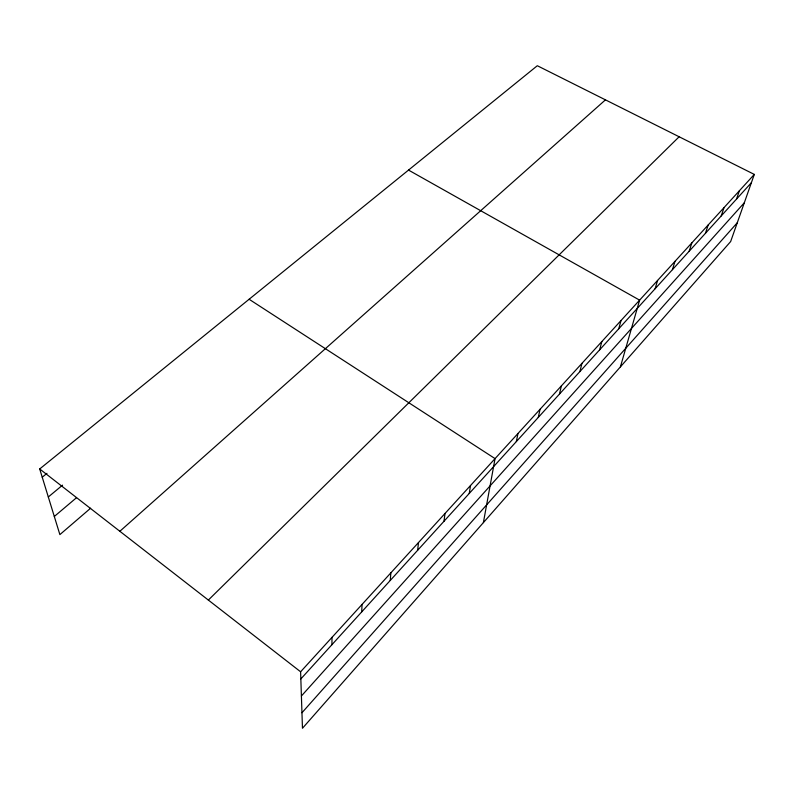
<?xml version="1.0" encoding="UTF-8"?>
<svg xmlns="http://www.w3.org/2000/svg" width="794" height="794" viewBox="0 0 794 794"><rect width="100%" height="100%" fill="white"/><g stroke="black" fill="none" stroke-linecap="round" stroke-linejoin="round"><path stroke-width="1.19" d="M331.922 644.698L332.001 637.374M361.697 611.906L362.054 604.423M390.251 580.454L390.866 572.841M417.644 550.282L418.498 542.54M443.965 521.301L445.037 513.45M469.254 493.441L470.534 485.501M483.387 522.611L495.049 458.614L249.118 299.269M516.338 441.583L517.966 433.494M538.282 417.416L540.059 409.277M559.452 394.102L561.378 385.914M579.898 371.582L581.952 363.354M599.649 349.826L601.832 341.569M618.754 328.795L621.037 320.508M620.402 366.868L639.617 300.142L408.523 170.085M655.11 288.748L657.591 280.431M672.419 269.682L674.989 261.355M689.192 251.202L691.852 242.875M705.449 233.297L708.188 224.97M721.22 215.928L724.029 207.601M736.524 199.076L739.393 190.758M754.3 174.412L730.659 241.545L302.464 728.277L300.608 671.784L754.3 174.412L537.31 65.723L39.7 468.966L59.878 534.61L90.615 508.21M301.958 712.754L737.269 222.767M301.402 696.001L744.306 202.788M300.847 678.93L751.372 182.719M208.356 600.066L679.138 136.767M119.864 531.275L605.455 99.855M54.31 516.477L76.522 497.699M48.315 496.984L62.547 485.154M42.231 477.214L46.965 473.353M39.7 468.966L300.608 671.784"/></g></svg>
